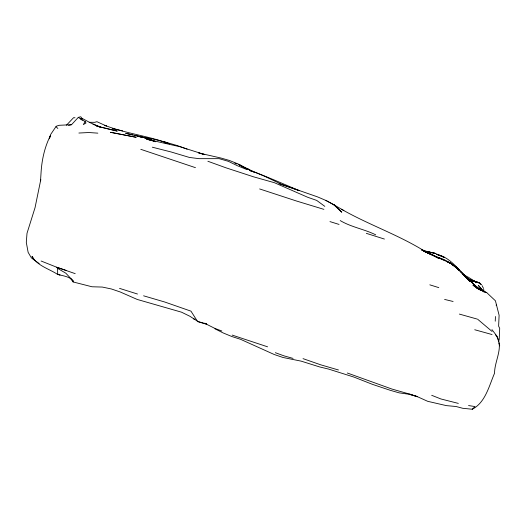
<?xml version="1.0" encoding="UTF-8"?>
<svg xmlns="http://www.w3.org/2000/svg" width="526" height="526" viewBox="0 0 526 526"><rect width="100%" height="100%" fill="white"/><g stroke="black" fill="none" stroke-linecap="round" stroke-linejoin="round"><path stroke-width="0.79" d="M495.236 321.195L495.472 316.514M197.921 321.485L189.906 316.271L181.523 312.181L137.168 299.425L120.145 291.95L111.394 288.971L102.333 287.065L91.984 286.769L73.127 281.949L73.272 281.094L65.842 273.218L57.538 268.319L56.736 267.234L41.1 261.021M49.319 138.779L50.7 134.413L56.039 126.496M49.385 138.713L50.345 135.761C44.789 146.813 41.981 159.161 41.133 171.456L40.528 180.859L40.791 179.636L35.051 207.638L27.01 233.281L26.3 242.414L28.134 252.349L31.271 257.674M498.595 341.354L499.207 339.533L499.7 328.355L498.628 326.146L499.115 315.278L495.433 300.8L486.747 292.64L476.885 288.163L472.933 285.105L478.759 289.011M85.186 121.572L83.305 124.596L86.001 122.999L85.186 121.572L80.465 118.863L82.247 118.455L90.4 122.821L100.321 127.068L98.428 126.615M68.518 125.412L71.523 124.701L78.295 117.377L80.761 116.759L82.398 118.896M66.44 125.227L73.541 117.725L74.988 117.745M347.331 373.006L391.923 389.049L409.478 394.059L418.387 397.123L427.664 401.305L446.35 405.618L456.042 406.499L462.709 408.288L472.282 409.241L475.004 406.572L468.554 405.559M472.282 409.241C485.472 402.502 489.088 385.795 494.572 373.171C494.453 360.442 504.736 346.174 495.499 334.779M56.584 126.076L59.379 125.28L71.523 124.701M78.893 133.032L88.907 132.526L97.843 133.15M89.177 122.302L94.719 122.328L96.935 121.703L106.469 126.043L104.766 125.3C125.701 133.657 148.634 135.866 169.694 143.848M148.74 138.588L144.295 137.687L151.232 138.68L159.713 140.633L169.168 143.683L164.572 142.664M476.799 282.271L479.153 282.771L473.209 280.963L476.181 282.166L473.946 281.364M144.295 137.687L149.732 138.66L125.648 133.295L132.572 135.018M150.226 138.884L151.712 139.186L134.091 135.366M33.546 258.871L32.033 256.34C37.399 265.919 49.023 268.74 57.702 274.46C63.113 275.913 69.59 276.367 73.272 281.094M101.097 127.239L117.232 131.112L96.534 126.03L97.797 126.418M458.33 403.396L440.933 398.971L431.682 395.302M122.637 130.895L112.669 128.646L114.385 129.034M152.316 147.195L170.95 151.929L189.36 157.432L199.032 158.661L219.171 158.668L228.409 161.337L237.141 165.618L246.076 169.247M444.595 299.425L453.11 301.483M142.539 137.417L137.93 136.3L151.554 139.226M492.053 334.543L474.735 329.749M422.641 250.409L435.206 253.368L444.246 257.378L436.442 254.321C452.656 257.608 459.928 273.651 472.795 282.14L465.28 276.42L471.303 280.7L466.095 277.261M154.374 141.211L146.491 139.186L180.352 146.826L204.719 154.598L198.71 152.981L221.038 158.056L229.428 160.463L238.278 164.04L246.766 168.741L264.361 176.157L281.758 184.416L317.553 196.888L325.942 200.465L334.319 205.008L341.768 212.234L333.872 204.785L325.942 200.465M476.74 318.953L459.376 314.088M57.945 274.381L60.017 274.934L58.005 274.25M422.674 250.527L424.896 251.139M293.048 358.403L284.086 355.885L275.341 352.709M338.474 369.988L320.755 364.827L303.029 358.64M422.753 250.521L425.639 251.343M143.585 295.809L164.691 301.996L190.971 311.155L197.631 321.61L206.567 324.24L214.805 328.369L221.84 331.032M137.483 294.027L119.534 288.373M198.664 321.702L206.764 324.108L204.653 323.155M323.898 209.355L296.381 200.978L259.653 188.946M193.358 318.809L194.778 319.236M384.414 239.06L366.339 233.353M425.021 251.822L430.866 253.617L425.047 251.836M474.215 281.311L478.035 282.488L473.387 280.996M329.96 221.604L339.06 224.424M429.827 284.836L438.796 287.63M154.447 141.192L148.049 139.199L155.689 141.757M409.478 394.059L417.519 396.617L408.518 394.191L399.122 392.85L390.174 390.279L372.559 384.394L354.064 377.129L328.691 369.107L319.611 366.924L301.201 361.152L283.014 357.476L274.302 354.537L240.579 339.323L231.716 336.469L223.267 332.984L214.93 328.809M267.589 346.818L232.15 335.082M473.19 280.989L479.804 283.133L481.283 284.645L480.33 283.672M66.519 270.574L56.736 267.234L75.198 273.651M195.462 167.669L140.804 149.325M278.964 183.666L299.281 190.668C282.909 183.725 266.669 176.46 249.903 170.404M427.631 253.124L432.05 254.722L427.559 253.052M479.804 283.133L473.992 280.969L475.622 281.962L468.587 277.366L463.261 274.565M234.793 163.172L236.93 163.981M207.888 161.265L225.739 167.728L253.407 176.775L274.447 182.719L307.644 197.25L316.698 200.413L324.812 206.356M92.924 124.241L100.321 127.068M167.82 143.236L163.507 141.579L177.564 145.656L187.125 149.174M375.735 234.833C364.222 229.132 351.25 227.166 340.204 220.572M446.6 261.369L452.367 264.394L459.566 270.489L450.874 263.362L437.264 257.306C451.157 260.686 460.875 271.488 470.06 281.66L462.301 273.671M446.475 261.435C451.229 263.23 455.628 266.136 458.968 269.983L455.371 266.222L460.217 271.403M421.602 249.83L444.444 260.238M428.243 252.822L421.438 249.738L439.085 258.522L422.838 250.179L432.385 255.084M486.747 292.64L476.885 288.163L480.343 290.142M239.784 165.059L248.2 169.017L251.527 171.41L248.259 169.116L253.913 172.226M343.833 210.512L341.552 209.276C368.358 224.628 397.899 234.596 424.173 250.882M334.319 205.008L333.872 204.785L342.071 209.532M240.625 165.664L246.898 168.984L238.778 164.428L247.135 169.208M471.408 279.641L474.459 281.581M31.553 258.042L35.413 260.909M78.295 117.377L79.926 118.488M36.038 261.35L39.174 263.546M456.746 267.609L449.414 262.356L458.133 269.056M482.585 291.115L475.557 285.953L469.725 280.443L475.557 285.953L481.369 290.451M80.465 118.863L82.306 120.237M492.04 331.433L477.463 319.072M468.554 279.339L460.579 271.705L470.862 281.515M56.006 126.7L57.853 128.469M491.955 329.624L497.34 336.66L498.51 341.269M483.828 291.766L478.423 285.493L483.828 291.766L483.216 290.128L483.696 291.378M70.596 278.412L73.127 281.949M482.066 285.579L483.539 288.485M498.898 342.807L499.68 345.884L499.194 343.616M483.696 289.412L484.268 292.489M496.176 304.968L496.189 305.323M57.538 268.319L57.702 274.46M426.192 251.389L425.744 251.329L435.206 253.368L426.192 251.389M136.043 137.273L110.559 132.315L136.043 137.273"/></g></svg>
